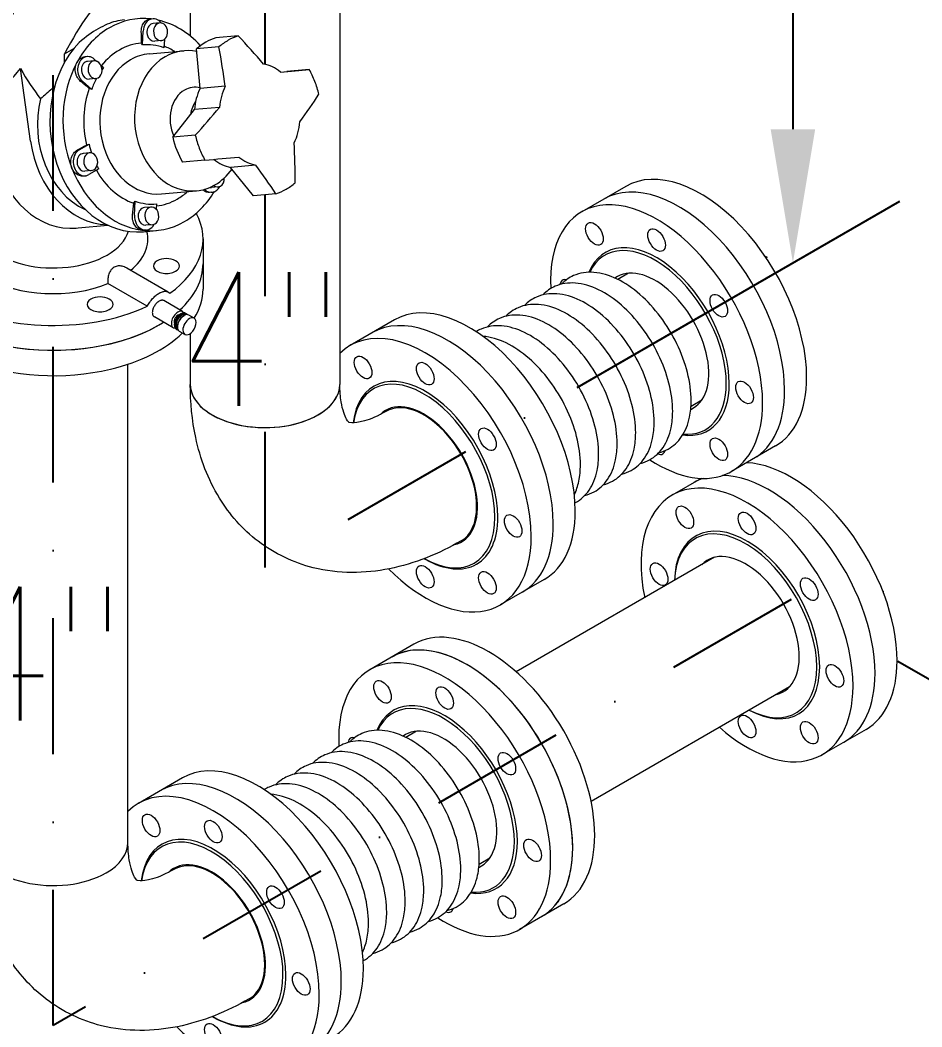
# Model space of a CAD drawing. Header units: millimetres. Extents: x -312439 to 477422, y -331570 to 212570.
# Drawn here: x 350406 to 351250, y 169591 to 170533 of the extents above; entities that cross this region are included whole.
import ezdxf

# ---------------------------------------------------------------- set-up
doc = ezdxf.new("R2010")
doc.units = ezdxf.units.MM
doc.linetypes.add('DASHDOT', pattern=[25.4, 12.7, -6.35, 0, -6.35])
doc.layers.add('ARCONDTEXTO', color=4, linetype='Continuous')
doc.styles.add('ROMAND', font='ROMAND.SHX')
doc.styles.add('ROMANS', font='romans.shx', dxfattribs={"height": 187.5})
doc.dimstyles.new('1-50 (MILIMETRO)', dxfattribs={"dimscale": 0, "dimtxt": 125, "dimasz": 125, "dimexe": 100, "dimexo": 100, "dimgap": 50, "dimtad": 0, "dimdec": 0, "dimzin": 0, "dimdsep": 46, "dimtxsty": 'ROMAND', "dimcen": -390, "dimclrd": 1, "dimclre": 1, "dimclrt": 3, "dimadec": 0, "dimazin": 0, "dimtfac": 1, "dimtdec": 0, "dimtix": 1, "dimtmove": 2, "dimatfit": 2, "dimfxl": 1, "dimtvp": 1, "dimtolj": 1, "dimtzin": 0, "dimarcsym": 0})

# ---------------------------------------------------------------- blocks, each defined once
blk = doc.blocks.new('*D22')
at = {"color": 1, "lineweight": -2, "transparency": 16777216}
for p, q in [((350927.37, 171895.01), (351229.12, 172069.23)), ((351129.12, 171886.49), (351129.12, 170430.82)), ((350927.37, 170189.34), (351229.12, 170363.56))]:
    blk.add_line(p, q, dxfattribs=at)
at = {"color": 1, "transparency": 16777216}
for points in [[(351108.29, 171886.49), (351149.96, 171886.49), (351129.12, 172011.49)], [(351108.29, 170430.82), (351149.96, 170430.82), (351129.12, 170305.82)]]:
    blk.add_solid(points, dxfattribs=at)
at = {"layer": 'Defpoints', "color": 0, "transparency": 16777216}
for p in [(350827.37, 171837.28), (351129.12, 170305.82), (350827.37, 170131.61)]:
    blk.add_point(p, dxfattribs=at)
at = {"color": 3, "transparency": 16777216, "insert": (351004.12, 170827.08), "char_height": 125, "attachment_point": 5, "rotation": 90, "style": 'ROMAND'}
blk.add_mtext('\\A1;1706', dxfattribs=at)
blk = doc.blocks.new('*D23')
at = {"color": 1, "lineweight": -2, "transparency": 16777216}
for p, q in [((350336.9, 171456.1), (349193, 170795.67)), ((349293, 170728.41), (349293, 169056.74)), ((350336.9, 169534.43), (349193, 168874))]:
    blk.add_line(p, q, dxfattribs=at)
at = {"color": 1, "transparency": 16777216}
for points in [[(349272.17, 170728.41), (349313.83, 170728.41), (349293, 170853.41)], [(349272.17, 169056.74), (349313.83, 169056.74), (349293, 168931.74)]]:
    blk.add_solid(points, dxfattribs=at)
at = {"layer": 'Defpoints', "color": 0, "transparency": 16777216}
for p in [(350436.9, 171513.84), (350436.9, 169592.17), (349293, 168931.74)]:
    blk.add_point(p, dxfattribs=at)
at = {"color": 3, "transparency": 16777216, "insert": (349176.12, 169869.33), "char_height": 125, "attachment_point": 5, "rotation": 90, "style": 'ROMAND'}
blk.add_mtext('\\A1;1922', dxfattribs=at)
blk = doc.blocks.new('*D128')
at = {"color": 1, "lineweight": -2, "transparency": 16777216}
for p, q in [((351227.42, 169933.1), (351876.79, 169558.19)), ((351194.53, 169279.75), (351668.54, 169553.42)), ((350536.9, 169534.43), (351186.27, 169159.51))]:
    blk.add_line(p, q, dxfattribs=at)
at = {"color": 1, "transparency": 16777216}
for points in [[(351658.12, 169571.46), (351678.95, 169535.38), (351776.79, 169615.92)], [(351184.11, 169297.79), (351204.94, 169261.71), (351086.27, 169217.25)]]:
    blk.add_solid(points, dxfattribs=at)
at = {"layer": 'Defpoints', "color": 0, "transparency": 16777216}
for p in [(351127.42, 169990.84), (351776.79, 169615.92), (350436.9, 169592.17)]:
    blk.add_point(p, dxfattribs=at)
at = {"color": 3, "transparency": 16777216, "insert": (351369.03, 169524.84), "char_height": 125, "attachment_point": 5, "rotation": 30, "style": 'ROMAND'}
blk.add_mtext('\\A1;797', dxfattribs=at)

msp = doc.modelspace()

# ---------------------------------------------------------------- linework, layer by layer
at = {"color": 6, "linetype": 'DASHDOT', "ltscale": 10}
for p, q in [((350436.898, 169592.166), (350436.898, 171513.838)), ((350635.218, 170491.573), (350635.218, 170962.237)), ((350635.218, 170020.666), (350635.218, 170369.529))]:
    msp.add_line(p, q, dxfattribs=at)
at = {"color": 5, "linetype": 'Continuous', "lineweight": 0, "extrusion": (4.44089e-16, 0.816497, 0.57735)}
for p, q in [((350705.212, 171002.649), (350705.212, 170192.116)), ((350565.224, 170568.709), (350565.224, 170518.02)), ((350536.682, 170530.294), (350530.436, 170529.736)), ((350520.493, 170509.792), (350521.113, 170522.784)), ((350538.156, 170513.787), (350531.911, 170513.229)), ((350540.983, 170514.913), (350540.614, 170507.19)), ((350610.097, 170518.299), (350589.046, 170516.419)), ((350447.417, 170501.273), (350456.172, 170506.328)), ((350447.417, 170493.257), (350447.417, 170501.273)), ((350526.68, 170501.386), (350559.222, 170504.292)), ((350592.068, 170507.89), (350571.017, 170506.01)), ((350574.38, 170468.95), (350571.017, 170506.01)), ((350468.74, 170498.79), (350466.616, 170498.6)), ((350475.383, 170494.903), (350469.137, 170494.345)), ((350475.428, 170496.407), (350477.349, 170494.704)), ((350415.706, 170419.694), (350406.194, 170487.727)), ((350481.555, 170490.974), (350484.057, 170488.756)), ((350649.688, 170484.361), (350655.52, 170484.896)), ((350676.571, 170486.776), (350655.52, 170484.896)), ((350472.95, 170468.124), (350464.321, 170475.776)), ((350476.857, 170478.396), (350470.612, 170477.838)), ((350597.833, 170471.045), (350574.38, 170468.95)), ((350548.859, 170423.315), (350569.085, 170449.188)), ((350592.538, 170451.282), (350569.085, 170449.188)), ((350461.261, 170411.602), (350470.509, 170416.942)), ((350569.91, 170425.195), (350548.859, 170423.315)), ((350471.277, 170408.797), (350465.031, 170408.239)), ((350578.924, 170401.961), (350557.873, 170400.081)), ((350626.438, 170397.32), (350602.985, 170395.226)), ((350472.751, 170392.289), (350466.505, 170391.732)), ((350479.524, 170393.708), (350470.276, 170388.368)), ((350624.347, 170368.558), (350602.985, 170395.226)), ((350466.902, 170387.287), (350464.967, 170387.114)), ((350538.384, 170370.343), (350570.927, 170373.25)), ((350578.707, 170374.345), (350578.395, 170374.622)), ((350585.394, 170371.963), (350583.27, 170371.773)), ((350591.242, 170376.965), (350584.997, 170376.407)), ((350645.398, 170370.438), (350624.347, 170368.558)), ((350972.696, 170377.436), (350931.474, 170353.636)), ((350512.9, 170350.571), (350513.52, 170363.562)), ((350533.641, 170360.96), (350533.402, 170355.951)), ((350528.469, 170358.081), (350522.224, 170357.523)), ((350460.335, 170338.541), (350488.178, 170341.028)), ((350529.943, 170341.574), (350523.698, 170341.016)), ((350521.315, 170335.028), (350533.571, 170336.123)), ((350524.095, 170336.572), (350521.762, 170336.363)), ((350577.132, 170328.228), (350577.132, 170281.216)), ((351103.125, 170312.055), (351104.914, 170311.022)), ((351104.914, 170311.022), (351104.132, 170310.571)), ((350544.58, 170278.548), (350505.922, 170300.867)), ((350975.158, 170296.126), (350965.192, 170290.372)), ((350525.023, 170265.248), (350488.186, 170286.515)), ((350558.003, 170260.273), (350540.328, 170270.477)), ((350558.595, 170256.093), (350559.406, 170256.561)), ((350561.545, 170258.081), (350560.644, 170258.601)), ((350568.852, 170254.083), (350563.804, 170256.997)), ((350549.27, 170245.147), (350531.596, 170255.352)), ((350553.186, 170246.725), (350553.186, 170245.788)), ((350756.19, 170252.436), (350714.967, 170228.636)), ((350552.94, 170243.176), (350552.038, 170243.696)), ((350560.056, 170238.847), (350555.008, 170241.761)), ((350565.224, 170239.782), (350565.224, 170192.116)), ((350506.893, 169763.616), (350506.893, 170211.058)), ((351043.744, 170177.332), (351033.778, 170171.578)), ((351112.93, 170134.545), (351071.707, 170110.745)), ((351043.352, 170104.229), (351016.077, 170088.482)), ((351055.869, 170030.351), (350870.254, 169923.186)), ((350784.181, 170029.212), (350785.084, 170028.691)), ((350896.423, 170009.545), (350855.201, 169985.745)), ((351213.687, 169998.617), (351213.121, 169998.943)), ((351213.261, 169998.585), (351213.687, 169998.617)), ((351213.687, 169998.617), (351213.687, 169997.479)), ((350774.377, 169948.936), (350733.154, 169925.136)), ((351125.863, 169909.118), (350940.248, 169801.953)), ((350776.839, 169867.626), (350766.872, 169861.872)), ((351197.533, 169869.391), (351156.31, 169845.591)), ((350557.87, 169823.936), (350516.647, 169800.136)), ((350845.424, 169748.832), (350835.458, 169743.078)), ((350914.61, 169706.045), (350873.387, 169682.245)), ((350585.861, 169600.712), (350586.764, 169600.191))]:
    msp.add_line(p, q, dxfattribs=at)
at = {"color": 6, "linetype": 'DASHDOT', "ltscale": 10, "extrusion": (4.44089e-16, 0.816497, 0.57735)}
for p, q in [((351042.813, 170255.991), (350635.218, 170020.666)), ((351127.416, 169990.837), (350436.898, 169592.166))]:
    msp.add_line(p, q, dxfattribs=at)
at = {"color": 5, "linetype": 'Continuous', "lineweight": 0}
for centre, major_axis in [((350233.882, 170591.033), (147.888, 256.149)), ((350943.415, 170332.954), (5.818, -10.076)), ((351001.59, 170327.191), (5.818, -10.076)), ((351059.766, 170265.778), (-5.818, 10.076)), ((350726.908, 170207.954), (5.818, -10.076)), ((350785.084, 170202.191), (5.818, -10.076)), ((351083.863, 170184.691), (-5.818, 10.076)), ((350843.259, 170140.778), (-5.818, 10.076)), ((351059.766, 170131.428), (-5.818, 10.076)), ((351028.018, 170067.799), (5.818, -10.076)), ((350867.356, 170059.691), (-5.818, 10.076)), ((351086.194, 170062.037), (5.818, -10.076)), ((350785.084, 170012.191), (-5.818, 10.076)), ((351003.921, 170014.537), (5.818, -10.076)), ((350843.259, 170006.428), (-5.818, 10.076)), ((351144.369, 170000.624), (-5.818, 10.076)), ((351168.466, 169919.537), (-5.818, 10.076)), ((350745.095, 169904.454), (5.818, -10.076)), ((350803.27, 169898.691), (5.818, -10.076)), ((351086.194, 169872.037), (-5.818, 10.076)), ((351144.369, 169866.274), (-5.818, 10.076)), ((350861.446, 169837.278), (-5.818, 10.076)), ((350528.589, 169779.454), (5.818, -10.076)), ((350586.764, 169773.691), (5.818, -10.076)), ((350885.543, 169756.191), (-5.818, 10.076)), ((350644.939, 169712.278), (-5.818, 10.076)), ((350861.446, 169702.928), (-5.818, 10.076)), ((350669.036, 169631.191), (-5.818, 10.076)), ((350586.764, 169583.691), (-5.818, 10.076))]:
    msp.add_ellipse(centre, major_axis=major_axis, ratio=0.5773503, dxfattribs=at)
for centre, major_axis, ratio, start_param, end_param in [((350436.898, 170367.229), (60.176, 190.253), 0.2019062, 0.2172594, 0.8547843), ((350453.395, 170428.796), (62.833, 101.162), 0.4025427, 0.3997664, 0.6448807), ((350524.725, 170435.167), (8.846, -99.044), 0.7886751, 2.9803504, 3.4924721), ((350512.468, 170434.072), (8.846, -99.044), 0.7886751, 3.1415927, 3.2473577), ((350531.173, 170521.483), (1.134, -12.698), 0.7886751, 2.2551499, 4.5396696), ((350531.173, 170521.483), (-0.737, 8.254), 0.7886751, 0.3508794, 3.1415927), ((350531.173, 170521.483), (-0.737, 8.254), 0.7886751, 0, 0.3508794), ((350537.419, 170522.041), (-0.737, 8.254), 0.7886751, 0.3508794, 3.4924721), ((350537.419, 170522.041), (-0.737, 8.254), 0.7886751, 3.4924721, 6.6340647), ((350524.725, 170435.167), (8.846, -99.044), 0.7886751, 2.3389, 2.8950187), ((350524.725, 170435.167), (8.846, -99.044), 0.7886751, 3.4924721, 4.0160708), ((350453.395, 170428.796), (62.833, 101.162), 0.4025427, 0.6448807, 0.889995), ((350512.468, 170434.072), (8.846, -99.044), 0.7886751, 3.7375864, 6.2831853), ((350525.953, 170435.277), (6.808, -76.223), 0.7886751, 3.1362436, 3.4924721), ((350527.067, 170435.376), (6.646, -74.41), 0.7886751, 2.7973855, 3.140361), ((350606.697, 170442.488), (6.805, -76.188), 0.7886751, 3.325024, 3.6599201), ((350627.748, 170444.369), (-6.805, 76.188), 0.7886751, 0.3508794, 0.5183275), ((350627.748, 170444.369), (-6.805, 76.188), 0.7886751, 0.1834313, 0.3508794), ((350371.165, 170445.882), (-360.346, 281.7), 0.4702544, 4.3111148, 4.3929453), ((350525.953, 170435.277), (6.808, -76.223), 0.7886751, 3.4924721, 3.836628), ((350532.532, 170435.864), (5.852, -65.521), 0.7886751, 3.1415927, 3.4924721), ((350525.953, 170435.277), (6.808, -76.223), 0.7886751, 2.605291, 2.7829501), ((350565.075, 170438.771), (5.852, -65.521), 0.7886751, 2.910085, 3.4924721), ((350320.965, 170416.899), (-41.738, 455.48), 0.6148091, 4.7750799, 4.8569104), ((350524.725, 170435.167), (8.846, -99.044), 0.7886751, 4.0160708, 5.0632684), ((350469.874, 170486.092), (1.134, -12.698), 0.7886751, 2.4452745, 5.5868672), ((350469.874, 170486.092), (0.737, -8.254), 0.7886751, 3.4924721, 6.2831853), ((350469.874, 170486.092), (0.737, -8.254), 0.7886751, 3.1415927, 3.4924721), ((350476.12, 170486.65), (0.737, -8.254), 0.7886751, 3.4924721, 6.6340647), ((350476.12, 170486.65), (0.737, -8.254), 0.7886751, 0.3508794, 3.4924721), ((350532.532, 170435.864), (5.852, -65.521), 0.7886751, 3.4924721, 6.2831853), ((350565.075, 170438.771), (5.852, -65.521), 0.7886751, 3.4924721, 6.6340647), ((350630.15, 170444.583), (-4.253, 47.617), 0.7886751, 5.6252774, 6.0720557), ((350436.898, 170728.049), (53.231, 256.437), 0.1855173, 2.8160817, 3.5384683), ((350436.898, 170558.685), (-46.463, 131.96), 0.4107544, 1.9883533, 2.2675497), ((350527.067, 170435.376), (6.646, -74.41), 0.7886751, 3.8445831, 3.8798911), ((350347.219, 170457.238), (455.516, 41.342), 0.001115, 5.4386381, 5.5204686), ((350627.748, 170444.369), (-6.805, 76.188), 0.7886751, 5.0632684, 5.2307165), ((350527.067, 170435.376), (6.646, -74.41), 0.7886751, 4.0258676, 4.1875586), ((350627.748, 170444.369), (-6.805, 76.188), 0.7886751, 4.8958203, 5.0632684), ((350525.953, 170435.277), (6.808, -76.223), 0.7886751, 4.1834411, 4.8958981), ((350570.785, 170439.281), (2.756, -30.856), 0.7886751, 3.4924721, 5.1402029), ((350570.785, 170439.281), (2.756, -30.856), 0.7886751, 2.8842159, 3.4924721), ((350606.697, 170442.488), (4.253, -47.617), 0.7886751, 4.054481, 4.5012594), ((350630.15, 170444.583), (-4.253, 47.617), 0.7886751, 0.9128884, 1.3596668), ((350372.319, 170392.546), (356.976, 285.958), 0.3960458, 5.3141577, 5.3959882), ((350486.159, 170431.722), (7.202, -80.632), 0.7886751, 4.2930307, 5.8628079), ((350584.057, 170440.466), (2.098, -23.491), 0.7886751, 3.8637936, 4.460463), ((350328.947, 170446.689), (356.976, 285.958), 0.3960458, 5.1041178, 5.1859483), ((350630.15, 170444.583), (-4.253, 47.617), 0.7886751, 4.054481, 4.5012594), ((350450.56, 170428.543), (8.052, -90.155), 0.7886751, 4.7755436, 6.1995467), ((350486.159, 170431.722), (8.052, -90.155), 0.7886751, 4.7755436, 6.1884581), ((350527.067, 170435.376), (6.646, -74.41), 0.7886751, 4.8917806, 5.0078483), ((350606.697, 170442.488), (6.805, -76.188), 0.7886751, 4.8958203, 5.2307165), ((350627.748, 170444.369), (-6.805, 76.188), 0.7886751, 1.7542277, 1.9216757), ((350380.301, 170422.336), (41.738, -455.48), 0.6148091, 1.4234474, 1.5052779), ((350465.768, 170399.985), (-1.134, 12.698), 0.7886751, 0.3508794, 3.4924721), ((350465.768, 170399.985), (0.737, -8.254), 0.7886751, 3.4924721, 6.2831853), ((350465.768, 170399.985), (0.737, -8.254), 0.7886751, 3.1415927, 3.4924721), ((350472.014, 170400.543), (0.737, -8.254), 0.7886751, 3.4924721, 6.6340647), ((350472.014, 170400.543), (0.737, -8.254), 0.7886751, 0.3508794, 3.4924721), ((350627.748, 170444.369), (-6.805, 76.188), 0.7886751, 1.9216757, 2.0891238), ((350354.047, 170381.997), (455.516, 41.342), 0.001115, 5.2285982, 5.3104287), ((350606.697, 170442.488), (4.253, -47.617), 0.7886751, 5.6270002, 6.0720557), ((350630.15, 170444.583), (-4.253, 47.617), 0.7886751, 2.4836847, 2.9304631), ((350330.101, 170393.353), (-360.346, 281.7), 0.4702544, 4.1010749, 4.1829054), ((350524.725, 170435.167), (8.846, -99.044), 0.7886751, 5.0632684, 6.1104659), ((350525.953, 170435.277), (6.808, -76.223), 0.7886751, 5.2371051, 5.9430956), ((350527.067, 170435.376), (6.646, -74.41), 0.7886751, 5.1876495, 5.2347561), ((350565.075, 170438.771), (5.852, -65.521), 0.7886751, 0.3508794, 0.7417875), ((351042.813, 170255.991), (70.117, -121.446), 0.5773503, 0.7853982, 3.1415927), ((350436.898, 170328.228), (140.233, 0), 0.5773503, 2.3561945, 5.3919), ((350590.505, 170385.218), (-0.737, 8.254), 0.7886751, 3.4924721, 4.6519615), ((350627.748, 170444.369), (-6.805, 76.188), 0.7886751, 3.4924721, 3.6599201), ((351022.202, 170244.091), (70.117, -121.446), 0.5773503, 0.7853982, 3.1415927), ((350525.953, 170435.277), (6.808, -76.223), 0.7886751, 0.3508794, 0.5363016), ((350524.725, 170435.167), (8.846, -99.044), 0.7886751, 0.3508794, 0.8181817), ((350584.26, 170384.661), (-1.134, 12.698), 0.7886751, 2.4452745, 4.0280354), ((350584.26, 170384.661), (-0.737, 8.254), 0.7886751, 2.9312001, 3.1415927), ((350590.505, 170385.218), (-0.737, 8.254), 0.7886751, 2.508264, 3.4924721), ((350627.748, 170444.369), (-6.805, 76.188), 0.7886751, 3.325024, 3.4924721), ((350527.067, 170435.376), (6.646, -74.41), 0.7886751, 5.9389782, 6.2819537), ((350525.953, 170435.277), (6.808, -76.223), 0.7886751, 0.0132038, 0.3508794), ((351001.59, 170232.191), (70.117, -121.446), 0.5773503, 0.7853982, 3.9923619), ((350436.898, 170328.228), (88.602, 0), 0.5773503, 2.5077462, 5.3297188), ((350522.961, 170349.27), (-1.134, 12.698), 0.7886751, 1.398077, 4.0280354), ((350522.961, 170349.27), (0.737, -8.254), 0.7886751, 3.4924721, 6.2831853), ((350522.961, 170349.27), (0.737, -8.254), 0.7886751, 3.1415927, 3.4924721), ((350529.206, 170349.827), (0.737, -8.254), 0.7886751, 3.4924721, 6.6340647), ((350529.206, 170349.827), (0.737, -8.254), 0.7886751, 0.3508794, 3.4924721), ((350436.898, 170328.228), (140.233, 0), 0.5773503, 5.6036743, 6.5851887), ((350436.898, 170342.28), (71.391, 0), 0.5773503, 3.1415927, 5.4977871), ((350524.725, 170435.167), (8.846, -99.044), 0.7886751, 6.1104659, 6.6340647), ((350436.898, 170342.28), (71.391, 0), 0.5773503, 5.4977871, 6.1146598), ((350436.898, 170328.228), (88.602, 0), 0.5773503, 5.6713039, 6.4223834), ((351001.59, 170232.191), (48.071, -83.262), 0.5773503, 0.7853982, 3.5596832), ((351000.205, 170231.391), (47.091, -81.565), 0.5773503, 0.7853982, 3.5220032), ((350436.898, 170305.016), (-140.233, 0), 0.5773503, 0, 1.9627364), ((350436.898, 170305.016), (140.233, 0), 0.5773503, 3.1415927, 5.4977871), ((350542.901, 170302.878), (-12.111, 0), 0.5773503, 5.4977871, 8.6393798), ((350542.901, 170302.878), (-12.111, 0), 0.5773503, 2.3561945, 5.4977871), ((350436.898, 170305.016), (-140.233, 0), 0.5773503, 2.5778912, 3.1415927), ((350436.898, 170305.016), (140.233, 0), 0.5773503, 5.7194838, 6.2831853), ((351000.205, 170231.391), (35.518, -61.518), 0.5773503, 6.2237155, 9.4842478), ((350919.318, 170279.691), (5.818, -10.076), 0.5773503, 2.6038491, 3.8081087), ((350436.898, 170281.216), (140.233, 0), 0.5773503, 3.1415927, 5.1043291), ((350436.898, 170281.216), (140.233, 0), 0.5773503, 5.9404556, 6.2831853), ((350480.806, 170267.027), (-12.111, 0), 0.5773503, 5.4977871, 8.6393798), ((350480.806, 170267.027), (-12.111, 0), 0.5773503, 2.3561945, 5.4977871), ((350826.307, 170130.991), (70.117, -121.446), 0.5773503, 0.7853982, 3.1415927), ((350553.637, 170252.71), (4.366, 7.563), 0.5773503, 0.7853982, 3.4811609), ((350556.341, 170251.149), (4.303, 7.452), 0.5773503, 0.7853982, 3.1415927), ((350553.637, 170252.71), (2.55, 4.416), 0.5773503, 0.7853982, 2.7939702), ((350557.242, 170250.628), (4.303, 7.452), 0.5773503, 0.7853982, 3.3498248), ((350557.242, 170250.628), (3.825, 6.624), 0.5773503, 0.7853982, 3.1393829), ((350559.406, 170249.379), (4.398, 7.618), 0.5773503, 0.7853982, 3.1415927), ((350558.595, 170249.848), (3.825, 6.624), 0.5773503, 0.7853982, 2.3561945), ((350553.637, 170252.71), (4.366, 7.563), 0.5773503, 5.9436171, 7.0685835), ((350553.637, 170252.71), (2.55, 4.416), 0.5773503, 0.3476224, 0.7853982), ((350556.341, 170251.149), (4.303, 7.452), 0.5773503, 0, 0.7853982), ((350557.242, 170250.628), (4.303, 7.452), 0.5773503, 6.0749532, 7.0685835), ((350557.242, 170250.628), (3.825, 6.624), 0.5773503, 0.0022097, 0.7853982), ((350559.406, 170249.379), (4.398, 7.618), 0.5773503, 0, 0.7853982), ((350805.695, 170119.091), (70.117, -121.446), 0.5773503, 0.7853982, 3.1415927), ((350436.898, 170305.016), (-140.233, 0), 0.5773503, 1.9627364, 2.3999597), ((350436.898, 170305.016), (140.233, 0), 0.5773503, 5.4977871, 5.5415524), ((350564.454, 170246.465), (4.398, 7.618), 0.5773503, 0.7853982, 3.9269908), ((350564.454, 170246.465), (4.398, 7.618), 0.5773503, 3.9269908, 7.0685835), ((350436.898, 170281.216), (140.233, 0), 0.5773503, 5.1043291, 5.751468), ((350785.084, 170107.191), (70.117, -121.446), 0.5773503, 0.7853982, 3.2926829), ((350785.084, 170107.191), (48.071, -83.262), 0.5773503, 0.7853982, 3.7988444), ((350783.698, 170106.391), (47.091, -81.565), 0.5773503, 0.7853982, 3.7733612), ((350635.218, 170192.116), (69.994, 0), 0.5773503, 3.1415927, 5.4977871), ((350635.218, 170192.116), (-69.994, 0), 0.5773503, 0, 3.1415927), ((350635.218, 170192.116), (69.994, 0), 0.5773503, 5.4977871, 6.2831853), ((351001.59, 170232.191), (48.071, -83.262), 0.5773503, 5.8650947, 7.0685835), ((351000.205, 170231.391), (47.091, -81.565), 0.5773503, 5.9027747, 7.0685835), ((351042.813, 170255.991), (70.117, -121.446), 0.5773503, 0, 0.7853982), ((351022.202, 170244.091), (70.117, -121.446), 0.5773503, 0, 0.7853982), ((350783.698, 170106.391), (35.518, -61.518), 0.5773503, 6.1036024, 9.5816852), ((350783.698, 170106.391), (34.997, -60.617), 0.5773503, 0.7853982, 3.1415927), ((350805.695, 170119.091), (35.518, -61.518), 0.5773503, 3.4564323, 3.481239), ((350805.695, 170119.091), (34.293, -59.397), 0.5773503, 3.408813, 3.4341272), ((351001.59, 170232.191), (70.117, -121.446), 0.5773503, 5.4324161, 7.0685835), ((350805.695, 170119.091), (30.619, -53.033), 0.5773503, 3.2605556, 3.2880462), ((351001.59, 170137.191), (-5.818, 10.076), 0.5773503, 2.4750766, 3.1415927), ((351001.59, 170137.191), (-5.818, 10.076), 0.5773503, 3.1415927, 3.6793362), ((351127.416, 169990.837), (70.117, -121.446), 0.5773503, 0.7853982, 2.7909146), ((351106.805, 169978.937), (70.117, -121.446), 0.5773503, 0.7853982, 2.8101039), ((351086.194, 169967.037), (70.117, -121.446), 0.5773503, 0.7853982, 4.1897984), ((351106.805, 169978.937), (70.117, -121.446), 0.5773503, 3.0282281, 3.1415927), ((350783.698, 170106.391), (34.997, -60.617), 0.5773503, 0, 0.7853982), ((350783.698, 170106.391), (47.091, -81.565), 0.5773503, 5.5050704, 7.0685835), ((350785.084, 170107.191), (48.071, -83.262), 0.5773503, 5.4977871, 7.0685835), ((350826.307, 170130.991), (70.117, -121.446), 0.5773503, 0, 0.7853982), ((350805.695, 170119.091), (30.619, -53.033), 0.5773503, 6.1367318, 6.1642223), ((350805.695, 170119.091), (70.117, -121.446), 0.5773503, 0, 0.7853982), ((351086.194, 169967.037), (48.071, -83.262), 0.5773503, 0.7853982, 3.8969517), ((351084.808, 169966.237), (47.091, -81.565), 0.5773503, 0.7853982, 3.8745889), ((350785.084, 170107.191), (70.117, -121.446), 0.5773503, 5.1450894, 7.0685835), ((350805.695, 170119.091), (35.518, -61.518), 0.5773503, 5.943539, 5.9683457), ((350805.695, 170119.091), (34.293, -59.397), 0.5773503, 5.9906507, 6.0159649), ((351084.808, 169966.237), (35.518, -61.518), 0.5773503, 6.1117729, 9.5961904), ((350844.493, 169827.491), (-70.117, 121.446), 0.5773503, 3.1415927, 6.2831853), ((350823.882, 169815.591), (70.117, -121.446), 0.5773503, 0.7853982, 3.1415927), ((350823.882, 169815.591), (-70.117, 121.446), 0.5773503, 3.1415927, 6.2831853), ((350803.27, 169803.691), (70.117, -121.446), 0.5773503, 0.7853982, 3.9923619), ((351086.194, 169967.037), (48.071, -83.262), 0.5773503, 5.5278263, 7.0685835), ((351084.808, 169966.237), (47.091, -81.565), 0.5773503, 5.5501891, 7.0685835), ((351127.416, 169990.837), (70.117, -121.446), 0.5773503, 0, 0.7853982), ((351106.805, 169978.937), (70.117, -121.446), 0.5773503, 0, 0.7853982), ((351086.194, 169967.037), (70.117, -121.446), 0.5773503, 5.2349796, 7.0685835), ((350803.27, 169803.691), (48.071, -83.262), 0.5773503, 0.7853982, 3.5596832), ((350801.885, 169802.891), (47.091, -81.565), 0.5773503, 0.7853982, 3.5220032), ((350801.885, 169802.891), (35.518, -61.518), 0.5773503, 6.2237155, 9.4842478), ((350720.998, 169851.191), (5.818, -10.076), 0.5773503, 2.6038491, 3.8081087), ((350627.987, 169702.491), (70.117, -121.446), 0.5773503, 0.7853982, 3.1415927), ((350607.375, 169690.591), (70.117, -121.446), 0.5773503, 0.7853982, 3.1415927), ((350586.764, 169678.691), (70.117, -121.446), 0.5773503, 0.7853982, 3.2926829), ((350586.764, 169678.691), (48.071, -83.262), 0.5773503, 0.7853982, 3.7988444), ((350585.378, 169677.891), (47.091, -81.565), 0.5773503, 0.7853982, 3.7733612), ((350436.898, 169763.616), (69.994, 0), 0.5773503, 3.1415927, 5.4977871), ((350436.898, 169763.616), (69.994, 0), 0.5773503, 5.4977871, 6.2831853), ((350803.27, 169803.691), (48.071, -83.262), 0.5773503, 5.8650947, 7.0685835), ((350801.885, 169802.891), (47.091, -81.565), 0.5773503, 5.9027747, 7.0685835), ((350823.882, 169815.591), (70.117, -121.446), 0.5773503, 0, 0.7853982), ((350585.378, 169677.891), (35.518, -61.518), 0.5773503, 6.1036024, 9.5816852), ((350585.378, 169677.891), (34.997, -60.617), 0.5773503, 0.7853982, 3.1415927), ((350607.375, 169690.591), (35.518, -61.518), 0.5773503, 3.4564323, 3.481239), ((350607.375, 169690.591), (34.293, -59.397), 0.5773503, 3.408813, 3.4341272), ((350607.375, 169690.591), (30.619, -53.033), 0.5773503, 3.2605556, 3.2880462), ((350803.27, 169803.691), (70.117, -121.446), 0.5773503, 5.4324161, 7.0685835), ((350803.27, 169708.691), (-5.818, 10.076), 0.5773503, 3.1415927, 3.6793362), ((350803.27, 169708.691), (-5.818, 10.076), 0.5773503, 2.4750766, 3.1415927), ((350585.378, 169677.891), (34.997, -60.617), 0.5773503, 0, 0.7853982), ((350627.987, 169702.491), (70.117, -121.446), 0.5773503, 0, 0.7853982), ((350585.378, 169677.891), (47.091, -81.565), 0.5773503, 5.5050704, 7.0685835), ((350586.764, 169678.691), (48.071, -83.262), 0.5773503, 5.4977871, 7.0685835), ((350607.375, 169690.591), (30.619, -53.033), 0.5773503, 6.1367318, 6.1642223), ((350607.375, 169690.591), (35.518, -61.518), 0.5773503, 5.943539, 5.9683457), ((350607.375, 169690.591), (34.293, -59.397), 0.5773503, 5.9906507, 6.0159649), ((350607.375, 169690.591), (70.117, -121.446), 0.5773503, 0, 0.7853982), ((350586.764, 169678.691), (70.117, -121.446), 0.5773503, 5.1450894, 7.0685835)]:
    msp.add_ellipse(centre, major_axis=major_axis, ratio=ratio, start_param=start_param, end_param=end_param, dxfattribs=at)
for points, knots in [([(350519.404, 170522.631), (350519.399, 170523.462), (350519.46, 170524.271), (350519.646, 170525.453), (350519.724, 170525.842), (350519.912, 170526.608), (350520.023, 170526.987), (350520.397, 170528.082), (350520.704, 170528.766), (350521.431, 170530.042), (350521.855, 170530.637), (350522.782, 170531.681), (350523.288, 170532.138), (350524.113, 170532.724), (350524.399, 170532.902), (350524.981, 170533.217), (350525.575, 170533.492), (350526.193, 170533.69), (350526.824, 170533.849), (350527.147, 170533.909), (350527.55, 170533.957), (350527.628, 170533.965), (350527.706, 170533.972)], [0.000000396, 0.000000396, 0.000000396, 0.000000396, 0.001958149, 0.001958149, 0.002937025, 0.002937025, 0.003915902, 0.003915902, 0.005873654, 0.005873654, 0.007831407, 0.007831407, 0.00978916, 0.00978916, 0.010768037, 0.010768037, 0.011746913, 0.012725789, 0.012725789, 0.013704666, 0.013704666, 0.013938543, 0.013938543, 0.013938543, 0.013938543]), ([(350462.612, 170475.623), (350462.018, 170476.107), (350461.466, 170476.652), (350460.7, 170477.559), (350460.455, 170477.878), (350459.989, 170478.541), (350459.772, 170478.883), (350459.161, 170479.937), (350458.811, 170480.678), (350458.373, 170481.85), (350458.242, 170482.251), (350458.015, 170483.054), (350457.822, 170483.864), (350457.694, 170484.687), (350457.599, 170485.516), (350457.569, 170485.937), (350457.529, 170487.191), (350457.572, 170488.013), (350457.736, 170489.225), (350457.808, 170489.625), (350457.985, 170490.419), (350458.091, 170490.81), (350458.454, 170491.946), (350458.757, 170492.663), (350459.122, 170493.341)], [0.00058138, 0.00058138, 0.00058138, 0.00058138, 0.002539611, 0.002539611, 0.003518726, 0.003518726, 0.004497842, 0.004497842, 0.006456073, 0.006456073, 0.007435188, 0.007435188, 0.008414304, 0.009393419, 0.009393419, 0.010372535, 0.010372535, 0.012330766, 0.012330766, 0.013309881, 0.013309881, 0.014288997, 0.014288997, 0.016247228, 0.016247228, 0.016247228, 0.016247228]), ([(350459.122, 170493.341), (350459.304, 170493.679), (350459.503, 170494.009), (350459.924, 170494.636), (350460.147, 170494.933), (350460.852, 170495.781), (350461.37, 170496.286), (350462.504, 170497.17), (350463.103, 170497.535), (350464.044, 170497.971), (350464.365, 170498.098), (350465.022, 170498.312), (350465.359, 170498.401), (350466.002, 170498.529), (350466.308, 170498.573), (350466.616, 170498.6)], [0.0162472276, 0.0162472276, 0.0162472276, 0.0162472276, 0.0172249629, 0.0172249629, 0.0182026982, 0.0182026982, 0.0201581688, 0.0201581688, 0.0221136394, 0.0221136394, 0.0230913747, 0.0230913747, 0.02406911, 0.02406911, 0.024951443, 0.024951443, 0.024951443, 0.024951443]), ([(350438.244, 170470.73), (350437.468, 170470.061), (350436.698, 170469.395), (350432.237, 170465.53), (350428.655, 170462.402), (350425.145, 170459.366)], [0.032298756, 0.032298756, 0.032298756, 0.032298756, 0.034927772, 0.034927772, 0.047621342, 0.047621342, 0.047621342, 0.047621342]), ([(350454.412, 170394.572), (350454.265, 170394.951), (350454.132, 170395.339), (350453.899, 170396.135), (350453.798, 170396.541), (350453.549, 170397.761), (350453.45, 170398.585), (350453.403, 170399.838), (350453.404, 170400.261), (350453.441, 170401.097), (350453.477, 170401.511), (350453.634, 170402.741), (350453.805, 170403.545), (350454.283, 170405.119), (350454.584, 170405.866), (350455.123, 170406.923), (350455.317, 170407.265), (350455.735, 170407.928), (350455.96, 170408.25), (350456.667, 170409.163), (350457.183, 170409.71), (350458.305, 170410.679), (350458.914, 170411.103), (350459.552, 170411.449)], [0.015662218, 0.015662218, 0.015662218, 0.015662218, 0.016640189, 0.016640189, 0.017618161, 0.017618161, 0.019574103, 0.019574103, 0.020552075, 0.020552075, 0.021530046, 0.021530046, 0.023485989, 0.023485989, 0.025441931, 0.025441931, 0.026419902, 0.026419902, 0.027397874, 0.027397874, 0.029353816, 0.029353816, 0.031309759, 0.031309759, 0.031309759, 0.031309759]), ([(350464.967, 170387.114), (350464.819, 170387.101), (350464.672, 170387.092), (350463.828, 170387.059), (350463.136, 170387.113), (350461.761, 170387.383), (350461.074, 170387.602), (350459.769, 170388.188), (350459.143, 170388.555), (350458.245, 170389.219), (350457.953, 170389.46), (350457.395, 170389.969), (350456.86, 170390.508), (350456.371, 170391.106), (350455.905, 170391.734), (350455.683, 170392.065), (350455.06, 170393.09), (350454.706, 170393.812), (350454.412, 170394.572)], [0.003503533, 0.003503533, 0.003503533, 0.003503533, 0.003915703, 0.003915703, 0.005873455, 0.005873455, 0.007831208, 0.007831208, 0.009788961, 0.009788961, 0.010767837, 0.010767837, 0.011746713, 0.012725589, 0.012725589, 0.013704466, 0.013704466, 0.015662218, 0.015662218, 0.015662218, 0.015662218]), ([(350583.27, 170371.773), (350582.93, 170371.742), (350582.588, 170371.736), (350581.613, 170371.789), (350580.995, 170371.905), (350580.087, 170372.197), (350579.788, 170372.314), (350579.196, 170372.589), (350578.902, 170372.747), (350578.047, 170373.274), (350577.507, 170373.697), (350576.998, 170374.192)], [0.0258099615, 0.0258099615, 0.0258099615, 0.0258099615, 0.0268783058, 0.0268783058, 0.0288345056, 0.0288345056, 0.0298126055, 0.0298126055, 0.0307907054, 0.0307907054, 0.0327469051, 0.0327469051, 0.0327469051, 0.0327469051]), ([(350520.015, 170336.398), (350519.686, 170336.44), (350519.359, 170336.503), (350518.707, 170336.671), (350518.383, 170336.775), (350517.437, 170337.145), (350516.833, 170337.468), (350515.964, 170338.065), (350515.679, 170338.284), (350515.134, 170338.754), (350514.872, 170339.005), (350514.121, 170339.803), (350513.663, 170340.395), (350512.839, 170341.704), (350512.484, 170342.402), (350512.039, 170343.505), (350511.905, 170343.883), (350511.666, 170344.658), (350511.561, 170345.057), (350511.296, 170346.261), (350511.185, 170347.077), (350511.09, 170348.737), (350511.108, 170349.586), (350511.191, 170350.418)], [0.015662419, 0.015662419, 0.015662419, 0.015662419, 0.01664064, 0.01664064, 0.017618861, 0.017618861, 0.019575304, 0.019575304, 0.020553525, 0.020553525, 0.021531746, 0.021531746, 0.023488188, 0.023488188, 0.025444631, 0.025444631, 0.026422852, 0.026422852, 0.027401073, 0.027401073, 0.029357516, 0.029357516, 0.031313958, 0.031313958, 0.031313958, 0.031313958]), ([(350505.922, 170300.867), (350505.775, 170300.952), (350505.627, 170301.035), (350505.162, 170301.288), (350504.842, 170301.451), (350504.195, 170301.756), (350503.867, 170301.899), (350502.881, 170302.291), (350502.222, 170302.503), (350500.902, 170302.821), (350500.24, 170302.928), (350499.244, 170303), (350498.91, 170303.009), (350498.254, 170302.996), (350497.93, 170302.974), (350496.968, 170302.863), (350496.343, 170302.727), (350495.122, 170302.329), (350494.522, 170302.061), (350493.96, 170301.737)], [0.003282491, 0.003282491, 0.003282491, 0.003282491, 0.003716952, 0.003716952, 0.004646116, 0.004646116, 0.00557528, 0.00557528, 0.007433608, 0.007433608, 0.009291935, 0.009291935, 0.010221099, 0.010221099, 0.011150263, 0.011150263, 0.01300859, 0.01300859, 0.014866918, 0.014866918, 0.014866918, 0.014866918]), ([(350493.96, 170301.737), (350493.4, 170301.413), (350492.873, 170301.033), (350492.132, 170300.378), (350491.893, 170300.146), (350491.433, 170299.654), (350491.212, 170299.394), (350490.586, 170298.586), (350490.214, 170298.007), (350489.719, 170297.08), (350489.565, 170296.762), (350489.278, 170296.107), (350489.145, 170295.77), (350488.784, 170294.748), (350488.59, 170294.045), (350488.289, 170292.6), (350488.181, 170291.856), (350487.982, 170289.594), (350488.014, 170288.063), (350488.186, 170286.515)], [0.014866918, 0.014866918, 0.014866918, 0.014866918, 0.016720133, 0.016720133, 0.017646741, 0.017646741, 0.018573348, 0.018573348, 0.020426564, 0.020426564, 0.021353171, 0.021353171, 0.022279779, 0.022279779, 0.024132994, 0.024132994, 0.025986209, 0.025986209, 0.02969264, 0.02969264, 0.02969264, 0.02969264]), ([(351033.941, 170176.826), (351033.941, 170185.194), (351032.736, 170194.114), (351028.14, 170212.205), (351024.753, 170221.371), (351016.176, 170239.051), (351010.994, 170247.563), (350999.328, 170263.142), (350992.844, 170270.204), (350979.138, 170282.191), (350971.914, 170287.106), (350957.363, 170294.183), (350950.026, 170296.352), (350936.228, 170297.412), (350929.727, 170296.442), (350919.683, 170292.029), (350915.833, 170289.315), (350912.581, 170285.914)], [0, 0, 0, 0, 0.3311572, 0.3311572, 0.6612789, 0.6612789, 0.9899629, 0.9899629, 1.3188617, 1.3188617, 1.6494604, 1.6494604, 1.9798425, 1.9798425, 2.2926986, 2.2926986, 2.5231338, 2.5231338, 2.5231338, 2.5231338]), ([(351016.62, 170166.826), (351016.62, 170175.194), (351015.416, 170184.114), (351010.819, 170202.205), (351007.433, 170211.371), (350998.855, 170229.051), (350993.674, 170237.563), (350982.007, 170253.142), (350975.524, 170260.204), (350961.817, 170272.191), (350954.594, 170277.106), (350940.042, 170284.183), (350932.705, 170286.352), (350918.908, 170287.412), (350912.407, 170286.442), (350902.363, 170282.029), (350898.513, 170279.315), (350895.26, 170275.914)], [0, 0, 0, 0, 0.3311572, 0.3311572, 0.6612789, 0.6612789, 0.9899629, 0.9899629, 1.3188617, 1.3188617, 1.6494604, 1.6494604, 1.9798425, 1.9798425, 2.2926986, 2.2926986, 2.5231338, 2.5231338, 2.5231338, 2.5231338]), ([(350525.023, 170265.248), (350525.664, 170266.544), (350526.403, 170267.789), (350527.437, 170269.288), (350527.65, 170269.584), (350528.086, 170270.172), (350528.311, 170270.464), (350528.993, 170271.319), (350529.461, 170271.866), (350530.42, 170272.914), (350530.912, 170273.416), (350531.918, 170274.375), (350532.437, 170274.834), (350533.986, 170276.109), (350535.022, 170276.833), (350536.058, 170277.432)], [0, 0, 0, 0, 0.00341829, 0.00341829, 0.004272863, 0.004272863, 0.005127436, 0.005127436, 0.006836581, 0.006836581, 0.008545726, 0.008545726, 0.010254871, 0.010254871, 0.013673162, 0.013673162, 0.013673162, 0.013673162]), ([(350536.058, 170277.432), (350536.317, 170277.581), (350536.577, 170277.723), (350537.09, 170277.987), (350537.343, 170278.109), (350538.097, 170278.449), (350538.589, 170278.638), (350539.554, 170278.944), (350540.027, 170279.059), (350540.952, 170279.214), (350541.396, 170279.251), (350542.246, 170279.247), (350542.653, 170279.206), (350543.238, 170279.086), (350543.428, 170279.036), (350543.8, 170278.916), (350543.982, 170278.845), (350544.859, 170278.446), (350545.466, 170277.976), (350545.983, 170277.349)], [0.013673162, 0.013673162, 0.013673162, 0.013673162, 0.014526476, 0.014526476, 0.01537979, 0.01537979, 0.017086419, 0.017086419, 0.018793048, 0.018793048, 0.020499677, 0.020499677, 0.022206305, 0.022206305, 0.02305962, 0.02305962, 0.023912934, 0.023912934, 0.027326192, 0.027326192, 0.027326192, 0.027326192]), ([(350999.299, 170156.826), (350999.299, 170165.194), (350998.095, 170174.114), (350993.499, 170192.205), (350990.112, 170201.371), (350981.535, 170219.051), (350976.353, 170227.563), (350964.687, 170243.142), (350958.203, 170250.204), (350944.497, 170262.191), (350937.273, 170267.106), (350922.722, 170274.183), (350915.385, 170276.352), (350901.587, 170277.412), (350895.086, 170276.442), (350885.042, 170272.029), (350881.192, 170269.315), (350877.94, 170265.914)], [0, 0, 0, 0, 0.3311572, 0.3311572, 0.6612789, 0.6612789, 0.9899629, 0.9899629, 1.3188617, 1.3188617, 1.6494604, 1.6494604, 1.9798425, 1.9798425, 2.2926986, 2.2926986, 2.5231338, 2.5231338, 2.5231338, 2.5231338]), ([(350536.058, 170269.989), (350535.65, 170269.754), (350535.246, 170269.477), (350534.647, 170269.004), (350534.448, 170268.836), (350534.053, 170268.48), (350533.857, 170268.291), (350533.282, 170267.707), (350532.917, 170267.289), (350532.223, 170266.397), (350531.892, 170265.92), (350531.298, 170264.948), (350531.03, 170264.449), (350530.673, 170263.679), (350530.563, 170263.419), (350530.362, 170262.903), (350530.18, 170262.389), (350530.036, 170261.878), (350529.912, 170261.367), (350529.859, 170261.112), (350529.733, 170260.357), (350529.691, 170259.873), (350529.691, 170258.942), (350529.733, 170258.491), (350529.901, 170257.662), (350530.024, 170257.281), (350530.27, 170256.76), (350530.362, 170256.594), (350530.564, 170256.285), (350530.673, 170256.142), (350531.026, 170255.746), (350531.294, 170255.526), (350531.595, 170255.352), (350531.595, 170255.352), (350531.596, 170255.352)], [0, 0, 0, 0, 0.001338838, 0.001338838, 0.002008257, 0.002008257, 0.002677676, 0.002677676, 0.004016513, 0.004016513, 0.005355351, 0.005355351, 0.006694189, 0.006694189, 0.007363608, 0.007363608, 0.008033027, 0.008702446, 0.008702446, 0.009371865, 0.009371865, 0.010710703, 0.010710703, 0.01204954, 0.01204954, 0.013388378, 0.013388378, 0.014057797, 0.014057797, 0.014727216, 0.014727216, 0.016066054, 0.016066054, 0.016067477, 0.016067477, 0.016067477, 0.016067477]), ([(350540.328, 170270.477), (350540.057, 170270.634), (350539.76, 170270.742), (350539.273, 170270.831), (350539.104, 170270.848), (350538.758, 170270.857), (350538.581, 170270.848), (350538.037, 170270.786), (350537.656, 170270.695), (350536.867, 170270.413), (350536.466, 170270.225), (350536.058, 170269.989)], [0.0374885983, 0.0374885983, 0.0374885983, 0.0374885983, 0.0388223089, 0.0388223089, 0.0394915744, 0.0394915744, 0.04016084, 0.04016084, 0.041499371, 0.041499371, 0.0428379021, 0.0428379021, 0.0428379021, 0.0428379021]), ([(350981.979, 170146.826), (350981.979, 170155.194), (350980.775, 170164.114), (350976.178, 170182.205), (350972.792, 170191.371), (350964.214, 170209.051), (350959.033, 170217.563), (350947.366, 170233.142), (350940.883, 170240.204), (350927.176, 170252.191), (350919.953, 170257.106), (350905.401, 170264.183), (350898.064, 170266.352), (350884.267, 170267.412), (350877.766, 170266.442), (350867.722, 170262.029), (350863.872, 170259.315), (350860.619, 170255.914)], [0, 0, 0, 0, 0.3311572, 0.3311572, 0.6612789, 0.6612789, 0.9899629, 0.9899629, 1.3188617, 1.3188617, 1.6494604, 1.6494604, 1.9798425, 1.9798425, 2.2926986, 2.2926986, 2.5231338, 2.5231338, 2.5231338, 2.5231338]), ([(350964.658, 170136.826), (350964.658, 170145.194), (350963.454, 170154.114), (350958.858, 170172.205), (350955.471, 170181.371), (350946.894, 170199.051), (350941.712, 170207.563), (350930.046, 170223.142), (350923.562, 170230.204), (350909.856, 170242.191), (350902.632, 170247.106), (350888.08, 170254.183), (350880.744, 170256.352), (350866.946, 170257.412), (350860.445, 170256.442), (350850.401, 170252.029), (350846.551, 170249.315), (350843.298, 170245.914)], [0, 0, 0, 0, 0.3311572, 0.3311572, 0.6612789, 0.6612789, 0.9899629, 0.9899629, 1.3188617, 1.3188617, 1.6494604, 1.6494604, 1.9798425, 1.9798425, 2.2926986, 2.2926986, 2.5231338, 2.5231338, 2.5231338, 2.5231338]), ([(350947.338, 170126.826), (350947.338, 170135.194), (350946.134, 170144.114), (350941.537, 170162.205), (350938.151, 170171.371), (350929.573, 170189.051), (350924.392, 170197.563), (350912.725, 170213.142), (350906.242, 170220.204), (350892.535, 170232.191), (350885.312, 170237.106), (350870.76, 170244.183), (350863.423, 170246.352), (350849.626, 170247.412), (350843.125, 170246.442), (350835.769, 170243.21), (350834.252, 170242.407), (350832.801, 170241.495)], [0, 0, 0, 0, 0.3311572, 0.3311572, 0.6612789, 0.6612789, 0.9899629, 0.9899629, 1.3188617, 1.3188617, 1.6494604, 1.6494604, 1.9798425, 1.9798425, 2.2926986, 2.2926986, 2.3777037, 2.3777037, 2.3777037, 2.3777037]), ([(350930.267, 170116.886), (350930.267, 170125.274), (350929.059, 170134.213), (350924.451, 170152.337), (350921.056, 170161.519), (350912.46, 170179.226), (350907.267, 170187.75), (350895.576, 170203.347), (350889.08, 170210.417), (350875.343, 170222.415), (350868.103, 170227.334), (350853.555, 170234.389), (350846.239, 170236.551), (350839.167, 170237.099)], [0, 0, 0, 0, 0.3314022, 0.3314022, 0.6617565, 0.6617565, 0.9906422, 0.9906422, 1.3197508, 1.3197508, 1.6505986, 1.6505986, 1.9792844, 1.9792844, 1.9792844, 1.9792844]), ([(350818.695, 170045.774), (350797.649, 170033.623), (350775.284, 170024.456), (350728.606, 170015.02), (350704.118, 170014.684), (350661.863, 170025.224), (350644.024, 170033.69), (350614.098, 170056.52), (350601.887, 170070.483), (350581.687, 170103.359), (350574.546, 170122.631), (350566.795, 170158.65), (350565.224, 170175.289), (350565.224, 170192.116)], [1.5707963, 1.5707963, 1.5707963, 1.5707963, 1.8849556, 1.8849556, 2.1921911, 2.1921911, 2.4304134, 2.4304134, 2.6591714, 2.6591714, 2.9240626, 2.9240626, 3.1415927, 3.1415927, 3.1415927, 3.1415927]), ([(350748.701, 170167.008), (350740.794, 170162.443), (350733.694, 170159.517), (350722.635, 170156.354), (350718.704, 170156.075), (350713.672, 170156.277), (350713.711, 170156.603), (350713.696, 170156.612), (350713.082, 170156.69), (350709.817, 170162.498), (350707.67, 170167.852), (350705.662, 170180.516), (350705.212, 170185.977), (350705.212, 170192.116)], [1.5707963, 1.5707963, 1.5707963, 1.5707963, 1.8179228, 1.8179228, 2.0618101, 2.0618101, 2.3717354, 2.3717354, 2.6858947, 2.6858947, 2.9754222, 2.9754222, 3.1415927, 3.1415927, 3.1415927, 3.1415927]), ([(351003.611, 170128.244), (351006.662, 170128.99), (351009.581, 170130.114), (351017.319, 170134.349), (351021.623, 170138.341), (351028.515, 170148.433), (351030.997, 170154.63), (351033.445, 170166.299), (351033.941, 170171.449), (351033.941, 170176.826)], [5.33084779, 5.33084779, 5.33084779, 5.33084779, 5.48461365, 5.48461365, 5.76847899, 5.76847899, 6.0704186, 6.0704186, 6.28318531, 6.28318531, 6.28318531, 6.28318531]), ([(350986.291, 170118.244), (350989.341, 170118.99), (350992.261, 170120.114), (350999.999, 170124.349), (351004.303, 170128.341), (351011.194, 170138.433), (351013.677, 170144.63), (351016.124, 170156.299), (351016.62, 170161.449), (351016.62, 170166.826)], [5.33084779, 5.33084779, 5.33084779, 5.33084779, 5.48461365, 5.48461365, 5.76847899, 5.76847899, 6.0704186, 6.0704186, 6.28318531, 6.28318531, 6.28318531, 6.28318531]), ([(350968.97, 170108.244), (350972.021, 170108.99), (350974.94, 170110.114), (350982.678, 170114.349), (350986.982, 170118.341), (350993.874, 170128.433), (350996.356, 170134.63), (350998.804, 170146.299), (350999.299, 170151.449), (350999.299, 170156.826)], [5.33084779, 5.33084779, 5.33084779, 5.33084779, 5.48461365, 5.48461365, 5.76847899, 5.76847899, 6.0704186, 6.0704186, 6.28318531, 6.28318531, 6.28318531, 6.28318531]), ([(350951.65, 170098.244), (350954.7, 170098.99), (350957.62, 170100.114), (350965.358, 170104.349), (350969.662, 170108.341), (350976.553, 170118.433), (350979.036, 170124.63), (350981.483, 170136.299), (350981.979, 170141.449), (350981.979, 170146.826)], [5.33084779, 5.33084779, 5.33084779, 5.33084779, 5.48461365, 5.48461365, 5.76847899, 5.76847899, 6.0704186, 6.0704186, 6.28318531, 6.28318531, 6.28318531, 6.28318531]), ([(350934.329, 170088.244), (350937.38, 170088.99), (350940.299, 170090.114), (350948.037, 170094.349), (350952.341, 170098.341), (350959.233, 170108.433), (350961.715, 170114.63), (350964.163, 170126.299), (350964.658, 170131.449), (350964.658, 170136.826)], [5.33084779, 5.33084779, 5.33084779, 5.33084779, 5.48461365, 5.48461365, 5.76847899, 5.76847899, 6.0704186, 6.0704186, 6.28318531, 6.28318531, 6.28318531, 6.28318531]), ([(350925.254, 170081.363), (350925.402, 170081.442), (350925.55, 170081.521), (350930.717, 170084.349), (350935.021, 170088.341), (350941.912, 170098.433), (350944.395, 170104.63), (350946.842, 170116.299), (350947.338, 170121.449), (350947.338, 170126.826)], [5.47627792, 5.47627792, 5.47627792, 5.47627792, 5.48461365, 5.48461365, 5.76847899, 5.76847899, 6.0704186, 6.0704186, 6.28318531, 6.28318531, 6.28318531, 6.28318531]), ([(350924.629, 170089.074), (350926.449, 170092.878), (350927.819, 170097.044), (350929.769, 170106.324), (350930.267, 170111.492), (350930.267, 170116.886)], [5.87469727, 5.87469727, 5.87469727, 5.87469727, 6.0700997, 6.0700997, 6.28318531, 6.28318531, 6.28318531, 6.28318531]), ([(350835.621, 169748.326), (350835.621, 169756.694), (350834.416, 169765.614), (350829.82, 169783.705), (350826.433, 169792.871), (350817.856, 169810.551), (350812.675, 169819.063), (350801.008, 169834.642), (350794.524, 169841.704), (350780.818, 169853.691), (350773.595, 169858.606), (350759.043, 169865.683), (350751.706, 169867.852), (350737.909, 169868.912), (350731.408, 169867.942), (350721.364, 169863.529), (350717.514, 169860.815), (350714.261, 169857.414)], [0, 0, 0, 0, 0.3311572, 0.3311572, 0.6612789, 0.6612789, 0.9899629, 0.9899629, 1.3188617, 1.3188617, 1.6494604, 1.6494604, 1.9798425, 1.9798425, 2.2926986, 2.2926986, 2.5231338, 2.5231338, 2.5231338, 2.5231338]), ([(350818.3, 169738.326), (350818.3, 169746.694), (350817.096, 169755.614), (350812.499, 169773.705), (350809.113, 169782.871), (350800.536, 169800.551), (350795.354, 169809.063), (350783.687, 169824.642), (350777.204, 169831.704), (350763.497, 169843.691), (350756.274, 169848.606), (350741.722, 169855.683), (350734.385, 169857.852), (350720.588, 169858.912), (350714.087, 169857.942), (350704.043, 169853.529), (350700.193, 169850.815), (350696.94, 169847.414)], [0, 0, 0, 0, 0.3311572, 0.3311572, 0.6612789, 0.6612789, 0.9899629, 0.9899629, 1.3188617, 1.3188617, 1.6494604, 1.6494604, 1.9798425, 1.9798425, 2.2926986, 2.2926986, 2.5231338, 2.5231338, 2.5231338, 2.5231338]), ([(350800.98, 169728.326), (350800.98, 169736.694), (350799.775, 169745.614), (350795.179, 169763.705), (350791.792, 169772.871), (350783.215, 169790.551), (350778.034, 169799.063), (350766.367, 169814.642), (350759.883, 169821.704), (350746.177, 169833.691), (350738.953, 169838.606), (350724.402, 169845.683), (350717.065, 169847.852), (350703.268, 169848.912), (350696.767, 169847.942), (350686.723, 169843.529), (350682.873, 169840.815), (350679.62, 169837.414)], [0, 0, 0, 0, 0.3311572, 0.3311572, 0.6612789, 0.6612789, 0.9899629, 0.9899629, 1.3188617, 1.3188617, 1.6494604, 1.6494604, 1.9798425, 1.9798425, 2.2926986, 2.2926986, 2.5231338, 2.5231338, 2.5231338, 2.5231338]), ([(350783.659, 169718.326), (350783.659, 169726.694), (350782.455, 169735.614), (350777.858, 169753.705), (350774.472, 169762.871), (350765.895, 169780.551), (350760.713, 169789.063), (350749.046, 169804.642), (350742.563, 169811.704), (350728.856, 169823.691), (350721.633, 169828.606), (350707.081, 169835.683), (350699.744, 169837.852), (350685.947, 169838.912), (350679.446, 169837.942), (350669.402, 169833.529), (350665.552, 169830.815), (350662.299, 169827.414)], [0, 0, 0, 0, 0.3311572, 0.3311572, 0.6612789, 0.6612789, 0.9899629, 0.9899629, 1.3188617, 1.3188617, 1.6494604, 1.6494604, 1.9798425, 1.9798425, 2.2926986, 2.2926986, 2.5231338, 2.5231338, 2.5231338, 2.5231338]), ([(350766.339, 169708.326), (350766.339, 169716.694), (350765.134, 169725.614), (350760.538, 169743.705), (350757.151, 169752.871), (350748.574, 169770.551), (350743.393, 169779.063), (350731.726, 169794.642), (350725.242, 169801.704), (350711.536, 169813.691), (350704.312, 169818.606), (350689.761, 169825.683), (350682.424, 169827.852), (350668.627, 169828.912), (350662.126, 169827.942), (350652.082, 169823.529), (350648.232, 169820.815), (350644.979, 169817.414)], [0, 0, 0, 0, 0.3311572, 0.3311572, 0.6612789, 0.6612789, 0.9899629, 0.9899629, 1.3188617, 1.3188617, 1.6494604, 1.6494604, 1.9798425, 1.9798425, 2.2926986, 2.2926986, 2.5231338, 2.5231338, 2.5231338, 2.5231338]), ([(350749.018, 169698.326), (350749.018, 169706.694), (350747.814, 169715.614), (350743.217, 169733.705), (350739.831, 169742.871), (350731.254, 169760.551), (350726.072, 169769.063), (350714.405, 169784.642), (350707.922, 169791.704), (350694.215, 169803.691), (350686.992, 169808.606), (350672.44, 169815.683), (350665.103, 169817.852), (350651.306, 169818.912), (350644.805, 169817.942), (350637.45, 169814.71), (350635.933, 169813.907), (350634.482, 169812.995)], [0, 0, 0, 0, 0.3311572, 0.3311572, 0.6612789, 0.6612789, 0.9899629, 0.9899629, 1.3188617, 1.3188617, 1.6494604, 1.6494604, 1.9798425, 1.9798425, 2.2926986, 2.2926986, 2.3777037, 2.3777037, 2.3777037, 2.3777037]), ([(350731.947, 169688.386), (350731.947, 169696.774), (350730.739, 169705.713), (350726.131, 169723.837), (350722.736, 169733.019), (350714.14, 169750.726), (350708.948, 169759.25), (350697.257, 169774.847), (350690.76, 169781.917), (350677.023, 169793.915), (350669.783, 169798.834), (350655.235, 169805.889), (350647.92, 169808.051), (350640.847, 169808.599)], [0, 0, 0, 0, 0.3314022, 0.3314022, 0.6617565, 0.6617565, 0.9906422, 0.9906422, 1.3197508, 1.3197508, 1.6505986, 1.6505986, 1.9792844, 1.9792844, 1.9792844, 1.9792844]), ([(350620.375, 169617.274), (350599.329, 169605.123), (350576.965, 169595.956), (350530.286, 169586.52), (350505.798, 169586.184), (350463.544, 169596.724), (350445.705, 169605.19), (350415.778, 169628.02), (350403.567, 169641.983), (350383.368, 169674.859), (350376.226, 169694.131), (350368.475, 169730.15), (350366.904, 169746.789), (350366.904, 169763.616)], [1.5707963, 1.5707963, 1.5707963, 1.5707963, 1.8849556, 1.8849556, 2.1921911, 2.1921911, 2.4304134, 2.4304134, 2.6591714, 2.6591714, 2.9240626, 2.9240626, 3.1415927, 3.1415927, 3.1415927, 3.1415927]), ([(350550.381, 169738.508), (350542.475, 169733.943), (350535.374, 169731.017), (350524.315, 169727.854), (350520.385, 169727.575), (350515.353, 169727.777), (350515.392, 169728.103), (350515.376, 169728.112), (350514.762, 169728.19), (350511.497, 169733.998), (350509.35, 169739.352), (350507.342, 169752.016), (350506.893, 169757.477), (350506.893, 169763.616)], [1.5707963, 1.5707963, 1.5707963, 1.5707963, 1.8179228, 1.8179228, 2.0618101, 2.0618101, 2.3717354, 2.3717354, 2.6858947, 2.6858947, 2.9754222, 2.9754222, 3.1415927, 3.1415927, 3.1415927, 3.1415927]), ([(350805.291, 169699.744), (350808.342, 169700.49), (350811.262, 169701.614), (350818.999, 169705.849), (350823.303, 169709.841), (350830.195, 169719.933), (350832.678, 169726.13), (350835.125, 169737.799), (350835.621, 169742.949), (350835.621, 169748.326)], [5.33084779, 5.33084779, 5.33084779, 5.33084779, 5.48461365, 5.48461365, 5.76847899, 5.76847899, 6.0704186, 6.0704186, 6.28318531, 6.28318531, 6.28318531, 6.28318531]), ([(350787.971, 169689.744), (350791.021, 169690.49), (350793.941, 169691.614), (350801.679, 169695.849), (350805.983, 169699.841), (350812.874, 169709.933), (350815.357, 169716.13), (350817.805, 169727.799), (350818.3, 169732.949), (350818.3, 169738.326)], [5.33084779, 5.33084779, 5.33084779, 5.33084779, 5.48461365, 5.48461365, 5.76847899, 5.76847899, 6.0704186, 6.0704186, 6.28318531, 6.28318531, 6.28318531, 6.28318531]), ([(350770.65, 169679.744), (350773.701, 169680.49), (350776.621, 169681.614), (350784.358, 169685.849), (350788.662, 169689.841), (350795.554, 169699.933), (350798.037, 169706.13), (350800.484, 169717.799), (350800.98, 169722.949), (350800.98, 169728.326)], [5.33084779, 5.33084779, 5.33084779, 5.33084779, 5.48461365, 5.48461365, 5.76847899, 5.76847899, 6.0704186, 6.0704186, 6.28318531, 6.28318531, 6.28318531, 6.28318531]), ([(350753.33, 169669.744), (350756.38, 169670.49), (350759.3, 169671.614), (350767.038, 169675.849), (350771.342, 169679.841), (350778.233, 169689.933), (350780.716, 169696.13), (350783.164, 169707.799), (350783.659, 169712.949), (350783.659, 169718.326)], [5.33084779, 5.33084779, 5.33084779, 5.33084779, 5.48461365, 5.48461365, 5.76847899, 5.76847899, 6.0704186, 6.0704186, 6.28318531, 6.28318531, 6.28318531, 6.28318531]), ([(350736.009, 169659.744), (350739.06, 169660.49), (350741.98, 169661.614), (350749.717, 169665.849), (350754.021, 169669.841), (350760.913, 169679.933), (350763.396, 169686.13), (350765.843, 169697.799), (350766.339, 169702.949), (350766.339, 169708.326)], [5.33084779, 5.33084779, 5.33084779, 5.33084779, 5.48461365, 5.48461365, 5.76847899, 5.76847899, 6.0704186, 6.0704186, 6.28318531, 6.28318531, 6.28318531, 6.28318531]), ([(350726.934, 169652.863), (350727.082, 169652.942), (350727.23, 169653.021), (350732.397, 169655.849), (350736.701, 169659.841), (350743.592, 169669.933), (350746.075, 169676.13), (350748.523, 169687.799), (350749.018, 169692.949), (350749.018, 169698.326)], [5.47627792, 5.47627792, 5.47627792, 5.47627792, 5.48461365, 5.48461365, 5.76847899, 5.76847899, 6.0704186, 6.0704186, 6.28318531, 6.28318531, 6.28318531, 6.28318531]), ([(350726.309, 169660.574), (350728.129, 169664.378), (350729.499, 169668.544), (350731.449, 169677.824), (350731.947, 169682.992), (350731.947, 169688.386)], [5.87469727, 5.87469727, 5.87469727, 5.87469727, 6.0700997, 6.0700997, 6.28318531, 6.28318531, 6.28318531, 6.28318531])]:
    msp.add_open_spline(points, degree=3, knots=knots, dxfattribs=at)
for points in [[(350519.466, 170511.527), (350519.446, 170515.228), (350519.425, 170518.93), (350519.404, 170522.631)], [(350520.493, 170509.792), (350520.151, 170510.371), (350519.809, 170510.949), (350519.466, 170511.527)], [(350470.618, 170469.105), (350467.949, 170471.278), (350465.281, 170473.451), (350462.612, 170475.623)], [(350472.95, 170468.124), (350472.173, 170468.451), (350471.395, 170468.778), (350470.618, 170469.105)], [(350459.552, 170411.449), (350462.398, 170412.996), (350465.244, 170414.542), (350468.089, 170416.088)], [(350468.089, 170416.088), (350468.896, 170416.373), (350469.703, 170416.657), (350470.509, 170416.942)], [(350576.998, 170374.192), (350576.98, 170374.209), (350576.963, 170374.226), (350576.946, 170374.243)], [(350511.191, 170350.418), (350511.567, 170354.155), (350511.943, 170357.892), (350512.318, 170361.629)], [(350512.318, 170361.629), (350512.719, 170362.273), (350513.119, 170362.918), (350513.52, 170363.562)], [(350452.644, 170338.172), (350455.262, 170338.196), (350457.825, 170338.317), (350460.335, 170338.541)], [(350521.762, 170336.363), (350521.176, 170336.311), (350520.594, 170336.323), (350520.015, 170336.398)]]:
    msp.add_open_spline(points, degree=3, dxfattribs=at)

# ---------------------------------------------------------------- texts
at = {"layer": 'ARCONDTEXTO', "linetype": 'Continuous', "lineweight": -3, "style": 'ROMANS', "width": 0.8}
for p in [(350554.814, 170172.116), (350350.459, 169877.768)]:
    msp.add_text('4"', height=125, dxfattribs=at).set_placement(p)

# ---------------------------------------------------------------- dimensions: what is measured, and where the dimension line sits
for base, p1, p2, picture, middle in [((351129.122, 170305.821), (350827.371, 171837.277), (350827.371, 170131.605), '*D22', (351004.122, 170827.083)), ((349293.001, 168931.736), (350436.898, 171513.838), (350436.898, 169592.166), '*D23', (349176.123, 169869.333))]:
    dim = msp.add_linear_dim(base=base, p1=p1, p2=p2, angle=90, dimstyle='1-50 (MILIMETRO)', override={"dimscale": 1})
    dim.commit()
    dim.dimension.update_dxf_attribs({"geometry": picture, "text_midpoint": middle, "dimtype": 160})
dim = msp.add_aligned_dim(p1=(350436.898, 169592.166), p2=(351127.416, 169990.837), distance=-649.374, dimstyle='1-50 (MILIMETRO)', override={"dimscale": 1})
dim.commit()
dim.dimension.update_dxf_attribs({"geometry": '*D128', "text_midpoint": (351369.031, 169524.838)})

doc.saveas('drawing.dxf')
